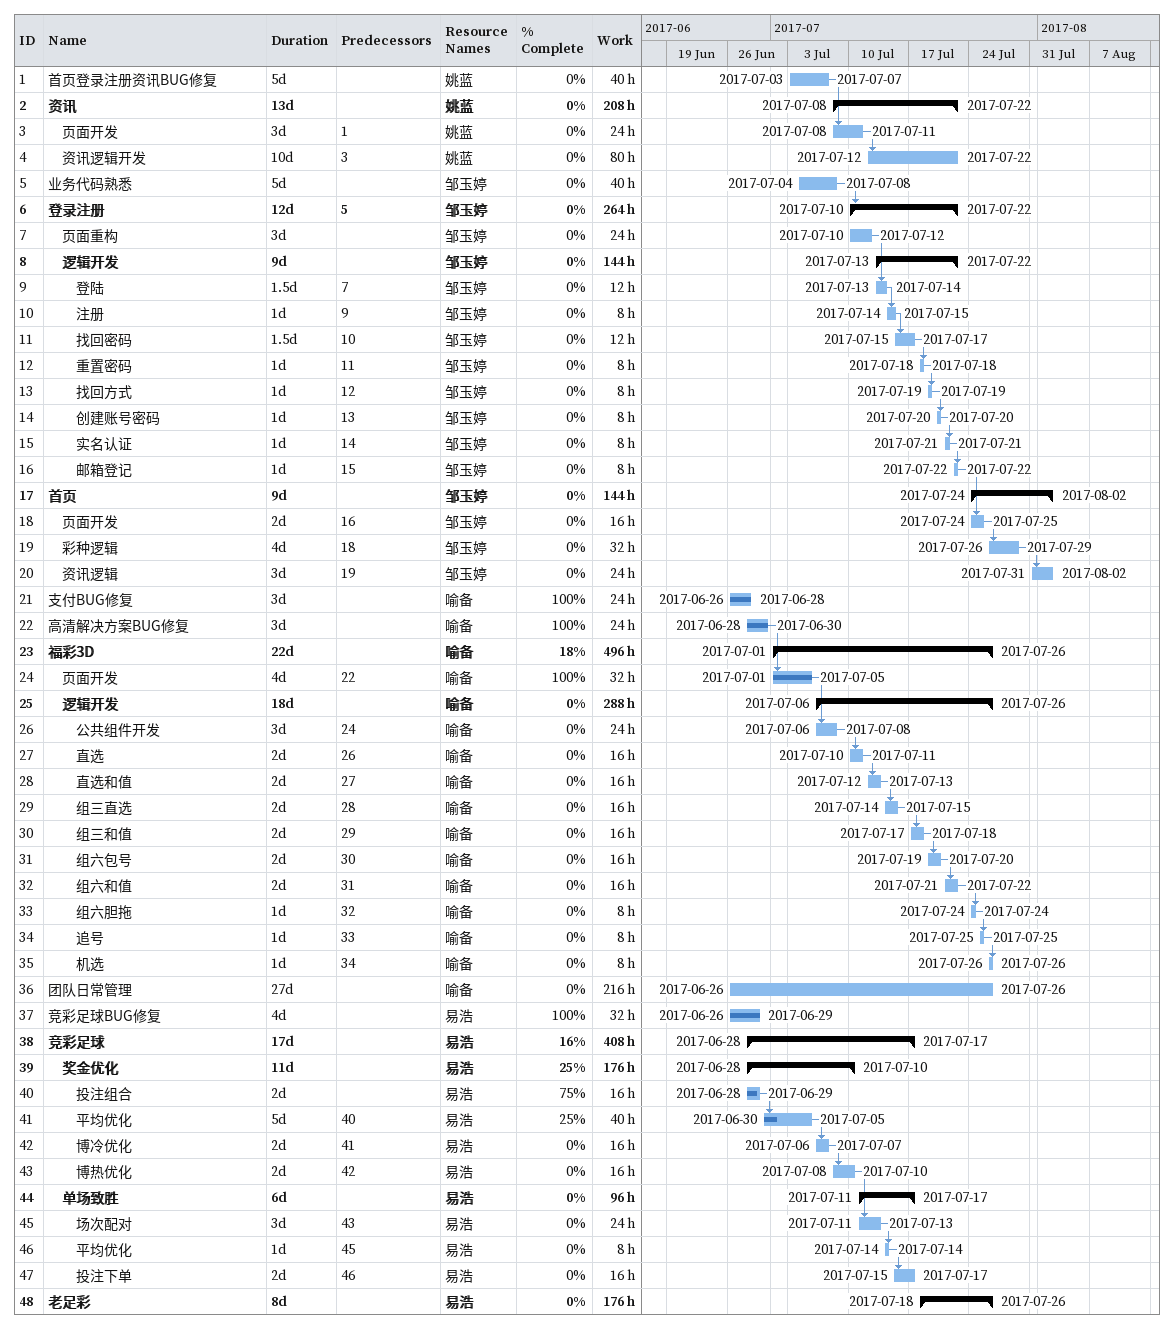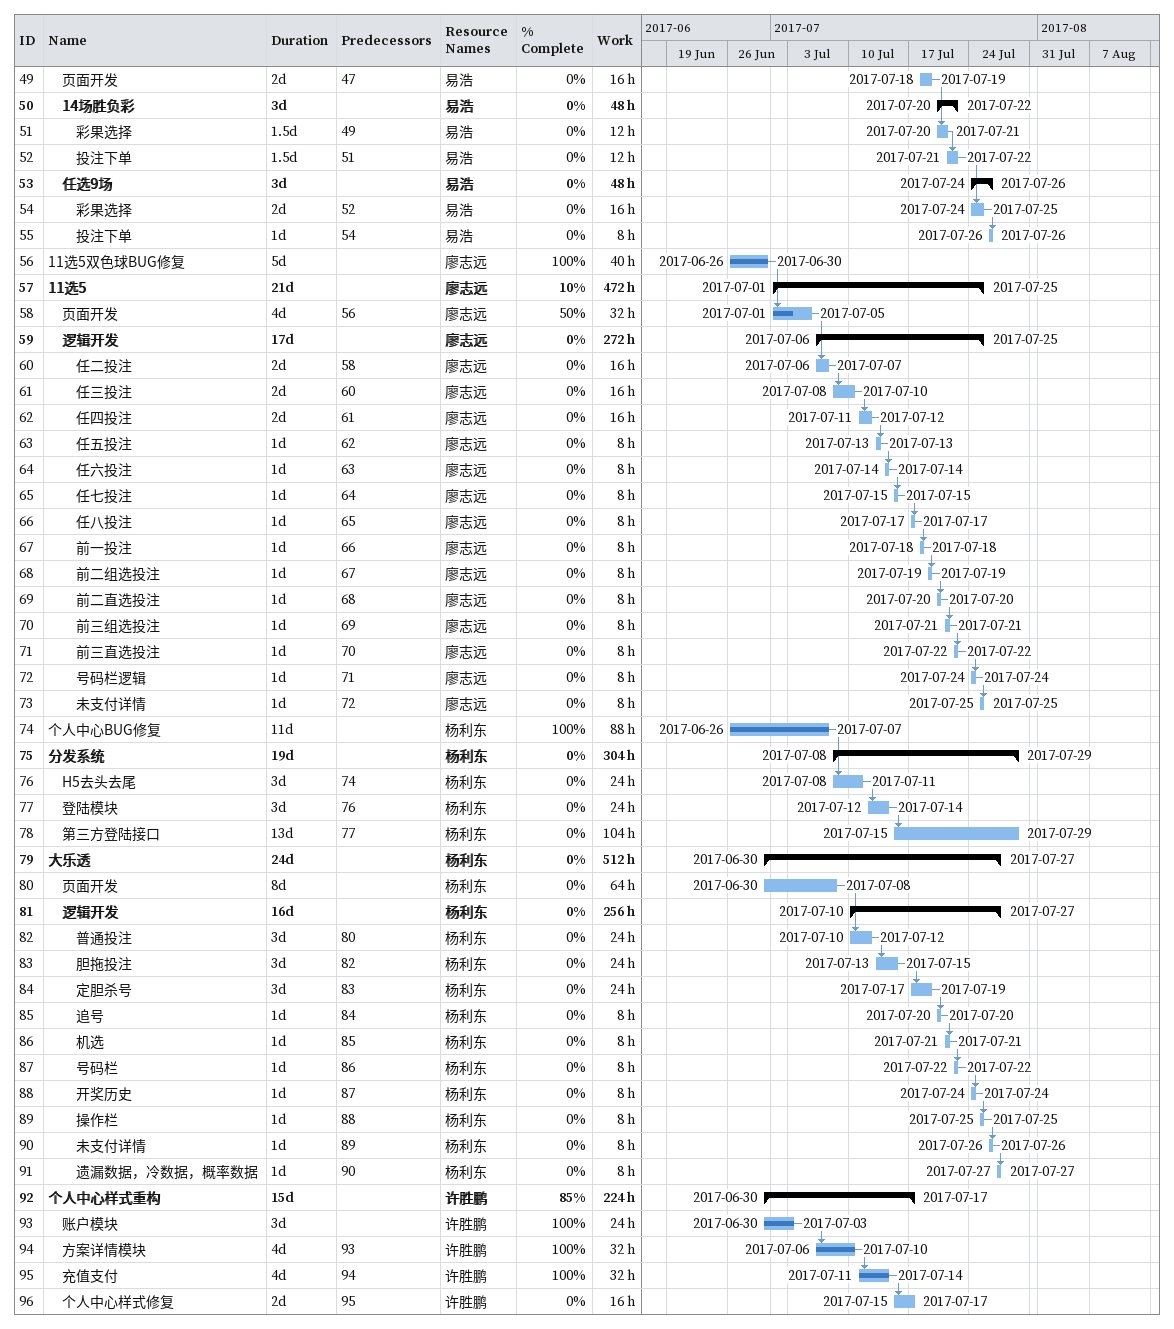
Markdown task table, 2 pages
| ID | Level | Task | Duration | Start | Finish | Predecessors | Resources | % complete | Work (h) |
|---|---|---|---|---|---|---|---|---|---|
| 1 | 1 | 首页登录注册资讯BUG修复 | 5d | 2017-07-03 | 2017-07-07 |  | 姚蓝 | 0 | 40 |
| 2 | 1 | **资讯** | 13d | 2017-07-08 | 2017-07-22 |  | 姚蓝 | 0 | 208 |
| 3 | 2 | 页面开发 | 3d | 2017-07-08 | 2017-07-11 | 1 | 姚蓝 | 0 | 24 |
| 4 | 2 | 资讯逻辑开发 | 10d | 2017-07-12 | 2017-07-22 | 3 | 姚蓝 | 0 | 80 |
| 5 | 1 | 业务代码熟悉 | 5d | 2017-07-04 | 2017-07-08 |  | 邹玉婷 | 0 | 40 |
| 6 | 1 | **登录注册** | 12d | 2017-07-10 | 2017-07-22 | 5 | 邹玉婷 | 0 | 264 |
| 7 | 2 | 页面重构 | 3d | 2017-07-10 | 2017-07-12 |  | 邹玉婷 | 0 | 24 |
| 8 | 2 | **逻辑开发** | 9d | 2017-07-13 | 2017-07-22 |  | 邹玉婷 | 0 | 144 |
| 9 | 3 | 登陆 | 1.5d | 2017-07-13 | 2017-07-14 | 7 | 邹玉婷 | 0 | 12 |
| 10 | 3 | 注册 | 1d | 2017-07-14 | 2017-07-15 | 9 | 邹玉婷 | 0 | 8 |
| 11 | 3 | 找回密码 | 1.5d | 2017-07-15 | 2017-07-17 | 10 | 邹玉婷 | 0 | 12 |
| 12 | 3 | 重置密码 | 1d | 2017-07-18 | 2017-07-18 | 11 | 邹玉婷 | 0 | 8 |
| 13 | 3 | 找回方式 | 1d | 2017-07-19 | 2017-07-19 | 12 | 邹玉婷 | 0 | 8 |
| 14 | 3 | 创建账号密码 | 1d | 2017-07-20 | 2017-07-20 | 13 | 邹玉婷 | 0 | 8 |
| 15 | 3 | 实名认证 | 1d | 2017-07-21 | 2017-07-21 | 14 | 邹玉婷 | 0 | 8 |
| 16 | 3 | 邮箱登记 | 1d | 2017-07-22 | 2017-07-22 | 15 | 邹玉婷 | 0 | 8 |
| 17 | 1 | **首页** | 9d | 2017-07-24 | 2017-08-02 |  | 邹玉婷 | 0 | 144 |
| 18 | 2 | 页面开发 | 2d | 2017-07-24 | 2017-07-25 | 16 | 邹玉婷 | 0 | 16 |
| 19 | 2 | 彩种逻辑 | 4d | 2017-07-26 | 2017-07-29 | 18 | 邹玉婷 | 0 | 32 |
| 20 | 2 | 资讯逻辑 | 3d | 2017-07-31 | 2017-08-02 | 19 | 邹玉婷 | 0 | 24 |
| 21 | 1 | 支付BUG修复 | 3d | 2017-06-26 | 2017-06-28 |  | 喻备 | 100 | 24 |
| 22 | 1 | 高清解决方案BUG修复 | 3d | 2017-06-28 | 2017-06-30 |  | 喻备 | 100 | 24 |
| 23 | 1 | **福彩3D** | 22d | 2017-07-01 | 2017-07-26 |  | 喻备 | 18 | 496 |
| 24 | 2 | 页面开发 | 4d | 2017-07-01 | 2017-07-05 | 22 | 喻备 | 100 | 32 |
| 25 | 2 | **逻辑开发** | 18d | 2017-07-06 | 2017-07-26 |  | 喻备 | 0 | 288 |
| 26 | 3 | 公共组件开发 | 3d | 2017-07-06 | 2017-07-08 | 24 | 喻备 | 0 | 24 |
| 27 | 3 | 直选 | 2d | 2017-07-10 | 2017-07-11 | 26 | 喻备 | 0 | 16 |
| 28 | 3 | 直选和值 | 2d | 2017-07-12 | 2017-07-13 | 27 | 喻备 | 0 | 16 |
| 29 | 3 | 组三直选 | 2d | 2017-07-14 | 2017-07-15 | 28 | 喻备 | 0 | 16 |
| 30 | 3 | 组三和值 | 2d | 2017-07-17 | 2017-07-18 | 29 | 喻备 | 0 | 16 |
| 31 | 3 | 组六包号 | 2d | 2017-07-19 | 2017-07-20 | 30 | 喻备 | 0 | 16 |
| 32 | 3 | 组六和值 | 2d | 2017-07-21 | 2017-07-22 | 31 | 喻备 | 0 | 16 |
| 33 | 3 | 组六胆拖 | 1d | 2017-07-24 | 2017-07-24 | 32 | 喻备 | 0 | 8 |
| 34 | 3 | 追号 | 1d | 2017-07-25 | 2017-07-25 | 33 | 喻备 | 0 | 8 |
| 35 | 3 | 机选 | 1d | 2017-07-26 | 2017-07-26 | 34 | 喻备 | 0 | 8 |
| 36 | 1 | 团队日常管理 | 27d | 2017-06-26 | 2017-07-26 |  | 喻备 | 0 | 216 |
| 37 | 1 | 竞彩足球BUG修复 | 4d | 2017-06-26 | 2017-06-29 |  | 易浩 | 100 | 32 |
| 38 | 1 | **竞彩足球** | 17d | 2017-06-28 | 2017-07-17 |  | 易浩 | 16 | 408 |
| 39 | 2 | **奖金优化** | 11d | 2017-06-28 | 2017-07-10 |  | 易浩 | 25 | 176 |
| 40 | 3 | 投注组合 | 2d | 2017-06-28 | 2017-06-29 |  | 易浩 | 75 | 16 |
| 41 | 3 | 平均优化 | 5d | 2017-06-30 | 2017-07-05 | 40 | 易浩 | 25 | 40 |
| 42 | 3 | 博冷优化 | 2d | 2017-07-06 | 2017-07-07 | 41 | 易浩 | 0 | 16 |
| 43 | 3 | 博热优化 | 2d | 2017-07-08 | 2017-07-10 | 42 | 易浩 | 0 | 16 |
| 44 | 2 | **单场致胜** | 6d | 2017-07-11 | 2017-07-17 |  | 易浩 | 0 | 96 |
| 45 | 3 | 场次配对 | 3d | 2017-07-11 | 2017-07-13 | 43 | 易浩 | 0 | 24 |
| 46 | 3 | 平均优化 | 1d | 2017-07-14 | 2017-07-14 | 45 | 易浩 | 0 | 8 |
| 47 | 3 | 投注下单 | 2d | 2017-07-15 | 2017-07-17 | 46 | 易浩 | 0 | 16 |
| 48 | 1 | **老足彩** | 8d | 2017-07-18 | 2017-07-26 |  | 易浩 | 0 | 176 |
| 49 | 2 | 页面开发 | 2d | 2017-07-18 | 2017-07-19 | 47 | 易浩 | 0 | 16 |
| 50 | 2 | **14场胜负彩** | 3d | 2017-07-20 | 2017-07-22 |  | 易浩 | 0 | 48 |
| 51 | 3 | 彩果选择 | 1.5d | 2017-07-20 | 2017-07-21 | 49 | 易浩 | 0 | 12 |
| 52 | 3 | 投注下单 | 1.5d | 2017-07-21 | 2017-07-22 | 51 | 易浩 | 0 | 12 |
| 53 | 2 | **任选9场** | 3d | 2017-07-24 | 2017-07-26 |  | 易浩 | 0 | 48 |
| 54 | 3 | 彩果选择 | 2d | 2017-07-24 | 2017-07-25 | 52 | 易浩 | 0 | 16 |
| 55 | 3 | 投注下单 | 1d | 2017-07-26 | 2017-07-26 | 54 | 易浩 | 0 | 8 |
| 56 | 1 | 11选5双色球BUG修复 | 5d | 2017-06-26 | 2017-06-30 |  | 廖志远 | 100 | 40 |
| 57 | 1 | **11选5** | 21d | 2017-07-01 | 2017-07-25 |  | 廖志远 | 10 | 472 |
| 58 | 2 | 页面开发 | 4d | 2017-07-01 | 2017-07-05 | 56 | 廖志远 | 50 | 32 |
| 59 | 2 | **逻辑开发** | 17d | 2017-07-06 | 2017-07-25 |  | 廖志远 | 0 | 272 |
| 60 | 3 | 任二投注 | 2d | 2017-07-06 | 2017-07-07 | 58 | 廖志远 | 0 | 16 |
| 61 | 3 | 任三投注 | 2d | 2017-07-08 | 2017-07-10 | 60 | 廖志远 | 0 | 16 |
| 62 | 3 | 任四投注 | 2d | 2017-07-11 | 2017-07-12 | 61 | 廖志远 | 0 | 16 |
| 63 | 3 | 任五投注 | 1d | 2017-07-13 | 2017-07-13 | 62 | 廖志远 | 0 | 8 |
| 64 | 3 | 任六投注 | 1d | 2017-07-14 | 2017-07-14 | 63 | 廖志远 | 0 | 8 |
| 65 | 3 | 任七投注 | 1d | 2017-07-15 | 2017-07-15 | 64 | 廖志远 | 0 | 8 |
| 66 | 3 | 任八投注 | 1d | 2017-07-17 | 2017-07-17 | 65 | 廖志远 | 0 | 8 |
| 67 | 3 | 前一投注 | 1d | 2017-07-18 | 2017-07-18 | 66 | 廖志远 | 0 | 8 |
| 68 | 3 | 前二组选投注 | 1d | 2017-07-19 | 2017-07-19 | 67 | 廖志远 | 0 | 8 |
| 69 | 3 | 前二直选投注 | 1d | 2017-07-20 | 2017-07-20 | 68 | 廖志远 | 0 | 8 |
| 70 | 3 | 前三组选投注 | 1d | 2017-07-21 | 2017-07-21 | 69 | 廖志远 | 0 | 8 |
| 71 | 3 | 前三直选投注 | 1d | 2017-07-22 | 2017-07-22 | 70 | 廖志远 | 0 | 8 |
| 72 | 3 | 号码栏逻辑 | 1d | 2017-07-24 | 2017-07-24 | 71 | 廖志远 | 0 | 8 |
| 73 | 3 | 未支付详情 | 1d | 2017-07-25 | 2017-07-25 | 72 | 廖志远 | 0 | 8 |
| 74 | 1 | 个人中心BUG修复 | 11d | 2017-06-26 | 2017-07-07 |  | 杨利东 | 100 | 88 |
| 75 | 1 | **分发系统** | 19d | 2017-07-08 | 2017-07-29 |  | 杨利东 | 0 | 304 |
| 76 | 2 | H5去头去尾 | 3d | 2017-07-08 | 2017-07-11 | 74 | 杨利东 | 0 | 24 |
| 77 | 2 | 登陆模块 | 3d | 2017-07-12 | 2017-07-14 | 76 | 杨利东 | 0 | 24 |
| 78 | 2 | 第三方登陆接口 | 13d | 2017-07-15 | 2017-07-29 | 77 | 杨利东 | 0 | 104 |
| 79 | 1 | **大乐透** | 24d | 2017-06-30 | 2017-07-27 |  | 杨利东 | 0 | 512 |
| 80 | 2 | 页面开发 | 8d | 2017-06-30 | 2017-07-08 |  | 杨利东 | 0 | 64 |
| 81 | 2 | **逻辑开发** | 16d | 2017-07-10 | 2017-07-27 |  | 杨利东 | 0 | 256 |
| 82 | 3 | 普通投注 | 3d | 2017-07-10 | 2017-07-12 | 80 | 杨利东 | 0 | 24 |
| 83 | 3 | 胆拖投注 | 3d | 2017-07-13 | 2017-07-15 | 82 | 杨利东 | 0 | 24 |
| 84 | 3 | 定胆杀号 | 3d | 2017-07-17 | 2017-07-19 | 83 | 杨利东 | 0 | 24 |
| 85 | 3 | 追号 | 1d | 2017-07-20 | 2017-07-20 | 84 | 杨利东 | 0 | 8 |
| 86 | 3 | 机选 | 1d | 2017-07-21 | 2017-07-21 | 85 | 杨利东 | 0 | 8 |
| 87 | 3 | 号码栏 | 1d | 2017-07-22 | 2017-07-22 | 86 | 杨利东 | 0 | 8 |
| 88 | 3 | 开奖历史 | 1d | 2017-07-24 | 2017-07-24 | 87 | 杨利东 | 0 | 8 |
| 89 | 3 | 操作栏 | 1d | 2017-07-25 | 2017-07-25 | 88 | 杨利东 | 0 | 8 |
| 90 | 3 | 未支付详情 | 1d | 2017-07-26 | 2017-07-26 | 89 | 杨利东 | 0 | 8 |
| 91 | 3 | 遗漏数据，冷数据，概率数据 | 1d | 2017-07-27 | 2017-07-27 | 90 | 杨利东 | 0 | 8 |
| 92 | 1 | **个人中心样式重构** | 15d | 2017-06-30 | 2017-07-17 |  | 许胜鹏 | 85 | 224 |
| 93 | 2 | 账户模块 | 3d | 2017-06-30 | 2017-07-03 |  | 许胜鹏 | 100 | 24 |
| 94 | 2 | 方案详情模块 | 4d | 2017-07-06 | 2017-07-10 | 93 | 许胜鹏 | 100 | 32 |
| 95 | 2 | 充值支付 | 4d | 2017-07-11 | 2017-07-14 | 94 | 许胜鹏 | 100 | 32 |
| 96 | 2 | 个人中心样式修复 | 2d | 2017-07-15 | 2017-07-17 | 95 | 许胜鹏 | 0 | 16 |
